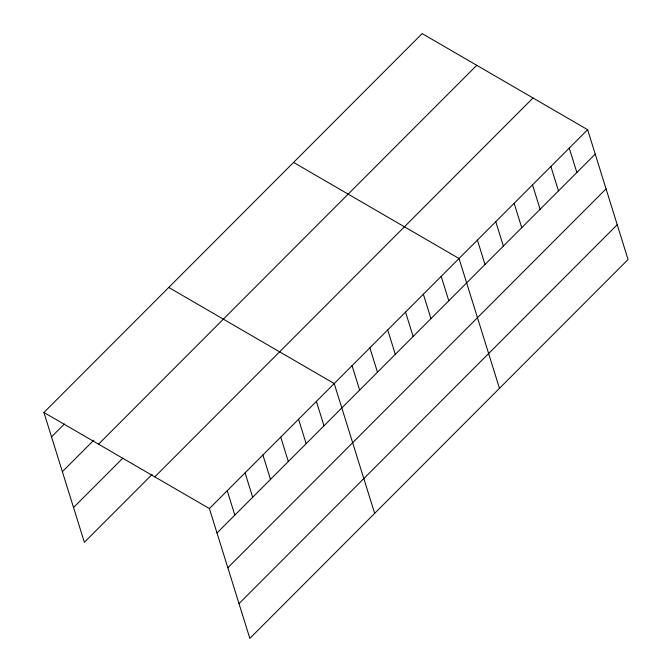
<?xml version="1.0" encoding="UTF-8"?>
<svg xmlns="http://www.w3.org/2000/svg" width="672" height="672" viewBox="0 0 672 672"><rect width="100%" height="100%" fill="white"/><g stroke="black" fill="none" stroke-linecap="round" stroke-linejoin="round"><path stroke-width="1.01" d="M43.94 412.482L422.159 33.6L587.63 129.688L628.06 259.518L249.841 638.4L209.404 508.57L43.94 412.482L84.37 542.312L152.132 474.432M51.534 436.876L64.369 424.015M62.37 471.668L93.752 440.236M98.54 444.192L476.759 65.31M73.534 507.52L122.749 458.22M154.804 476.86L533.022 97.978M209.404 508.57L587.63 129.688M217.006 532.963L595.224 154.09M227.842 567.756L606.06 188.882M239.005 603.607L617.224 224.725M293.563 162.422L459.035 258.51L499.472 388.34M168.748 287.448L334.219 383.544L374.657 513.366M569.26 148.092L576.853 172.486M550.889 166.496L558.482 190.89M532.518 184.901L540.112 209.294M514.147 203.305L521.741 227.699M495.776 221.701L503.37 246.103M477.406 240.106L484.999 264.499M441.202 276.368L448.804 300.77M423.368 294.235L430.97 318.629M405.544 312.094L413.137 336.487M387.71 329.952L395.312 354.354M369.877 347.819L377.479 372.212M352.052 365.677L359.646 390.071M316.386 401.402L323.988 425.796M298.561 419.261L306.155 443.663M280.728 437.128L288.33 461.521M262.895 454.986L270.497 479.38M245.07 472.844L252.664 497.246M227.237 490.711L234.839 515.105"/></g></svg>
